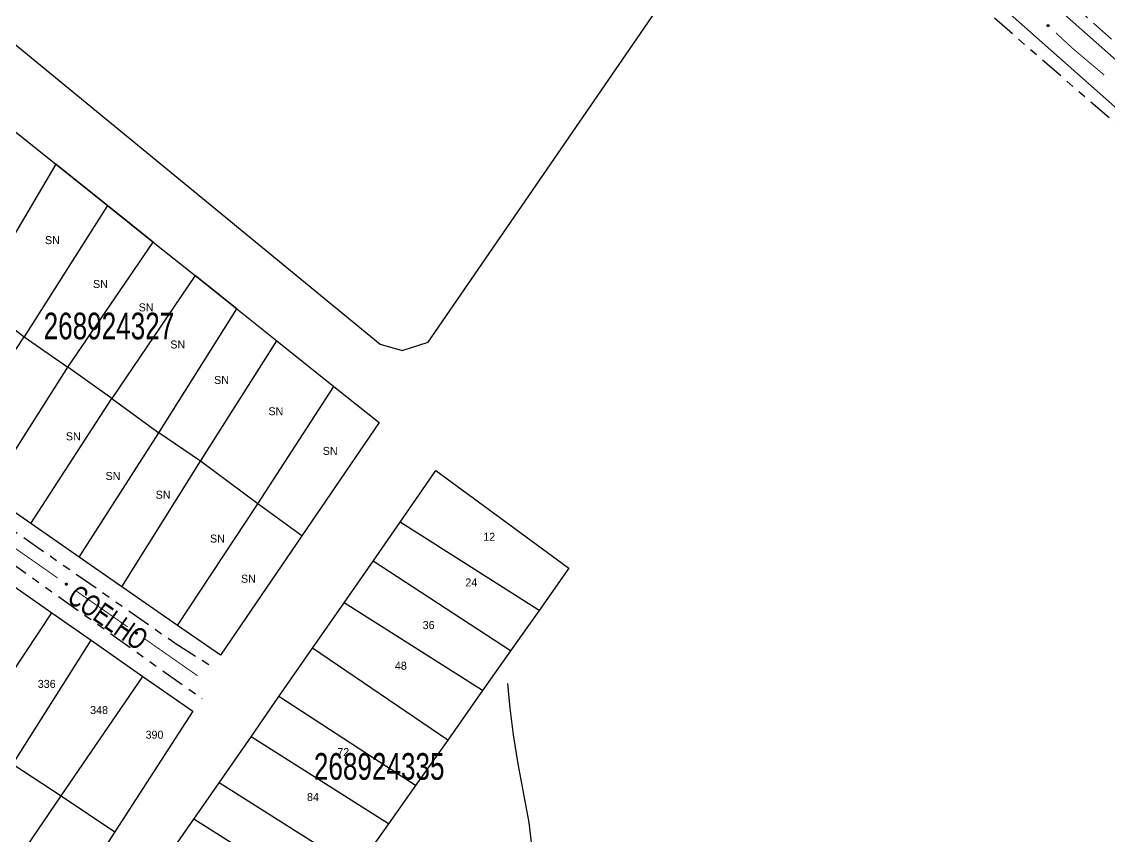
# Model space of a CAD drawing. Extents: x 209193 to 212081, y 4877574 to 4880493.
# Drawn here: x 210607.9 to 210811.7, y 4878220.3 to 4878373 of the extents above; entities that cross this region are included whole.
import ezdxf
from ezdxf.enums import TextEntityAlignment as Align

# ---------------------------------------------------------------- set-up
doc = ezdxf.new("R2010")
doc.units = 0
doc.header["$LTSCALE"] = 1.5
doc.header["$MEASUREMENT"] = 0
doc.linetypes.add('TRACO_13', pattern=[8, 5, -1, 1, -1])
doc.linetypes.add('TRACO_25', pattern=[8, 3, -1, 1, -1, 1, -1])
for name, color, linetype in [('CD_MALHA_LOTES', 7, 'CONTINUOUS'), ('CD_TXT_QUADRA', 255, 'CONTINUOUS'), ('HD-CURSO-INTER', 170, 'CONTINUOUS'), ('RU-QUADRA', 210, 'CONTINUOUS'), ('SV-EIXO-ROD-ESTR', 7, 'CONTINUOUS'), ('SV-EIXO-RUA-N-PAV', 6, 'CONTINUOUS'), ('SV-FX-DOM-EST', 20, 'CONTINUOUS'), ('SV-ROD-ESTADUAIS', 20, 'CONTINUOUS'), ('SV-RUA-NAO-PAV', 7, 'CONTINUOUS'), ('SV-TXT-RUA-N-PAV', 7, 'CONTINUOUS'), ('Th_NmrPort', 1, 'CONTINUOUS')]:
    doc.layers.add(name, color=color, linetype=linetype)
doc.styles.add('ARIAL', font='ARIAL.SHX')

msp = doc.modelspace()

# ---------------------------------------------------------------- linework, layer by layer
at = {"layer": 'CD_MALHA_LOTES', "linetype": 'Continuous', "flags": 128}
for points in [[(210661.949273, 4878474.910821), (210655.312067, 4878480.47104), (210652.376601, 4878480.862436), (210649.441136, 4878478.905459), (210579.087813, 4878396.32103), (210577.913627, 4878393.581262), (210579.870604, 4878390.841494), (210675.077534, 4878312.562414), (210679.187186, 4878311.388228), (210684.079629, 4878312.95381), (210741.516903, 4878396.516727)], [(210605.500169, 4878353.381323), (210614.307128, 4878346.33691)], [(210614.307128, 4878346.33691), (210599.342525, 4878320.977415)], [(210623.99718, 4878338.586139), (210614.307128, 4878346.33691)], [(210623.99718, 4878338.586139), (210608.344619, 4878313.932298)], [(210632.565454, 4878331.732644), (210623.99718, 4878338.586139)], [(210616.563922, 4878308.257065), (210632.565454, 4878331.732644)], [(210632.565454, 4878331.732644), (210640.393863, 4878325.470944)], [(210640.393863, 4878325.470944), (210624.783226, 4878302.386134)], [(210648.222271, 4878319.209243), (210640.393863, 4878325.470944)], [(210599.342525, 4878320.977415), (210608.344619, 4878313.932298)], [(210633.589622, 4878295.92811), (210648.222271, 4878319.209243)], [(210648.222271, 4878319.209243), (210655.692729, 4878313.233857)], [(210592.918472, 4878290.558828), (210608.344619, 4878313.932298)], [(210608.344619, 4878313.932298), (210616.563922, 4878308.257065)], [(210641.41753, 4878290.644272), (210655.692729, 4878313.233857)], [(210655.692729, 4878313.233857), (210666.409022, 4878304.662228)], [(210601.525726, 4878284.572947), (210616.563922, 4878308.257065)], [(210624.783226, 4878302.386134), (210616.563922, 4878308.257065)], [(210652.180904, 4878282.620666), (210666.409022, 4878304.662228)], [(210666.409022, 4878304.662228), (210674.881837, 4878297.885087)], [(210609.593978, 4878278.961912), (210624.783226, 4878302.386134)], [(210624.783226, 4878302.386134), (210633.589622, 4878295.92811)], [(210674.881837, 4878297.885087), (210660.393742, 4878276.629527)], [(210618.677285, 4878272.644962), (210633.589622, 4878295.92811)], [(210641.41753, 4878290.644272), (210633.589622, 4878295.92811)], [(210626.693977, 4878267.069784), (210641.41753, 4878290.644272)], [(210652.180904, 4878282.620666), (210641.41753, 4878290.644272)], [(210678.827792, 4878279.228262), (210685.541602, 4878288.905827)], [(210685.541602, 4878288.905827), (210710.436083, 4878270.554126)], [(210609.593978, 4878278.961912), (210601.525726, 4878284.572947)], [(210637.078922, 4878259.847615), (210652.180904, 4878282.620666)], [(210660.393742, 4878276.629527), (210652.180904, 4878282.620666)], [(210618.677285, 4878272.644962), (210609.593978, 4878278.961912)], [(210673.753546, 4878271.914034), (210678.827792, 4878279.228262)], [(210704.868776, 4878262.656612), (210678.827792, 4878279.228262)], [(210660.393742, 4878276.629527), (210645.135786, 4878254.2445)], [(210626.693977, 4878267.069784), (210618.677285, 4878272.644962)], [(210668.3285, 4878264.094147), (210673.753546, 4878271.914034)], [(210699.513375, 4878255.059696), (210673.753546, 4878271.914034)], [(210602.213968, 4878270.116521), (210613.539307, 4878262.220757)], [(210710.436083, 4878270.554126), (210704.868776, 4878262.656612)], [(210637.078922, 4878259.847615), (210626.693977, 4878267.069784)], [(210662.397102, 4878255.544386), (210668.3285, 4878264.094147)], [(210694.286099, 4878247.644533), (210668.3285, 4878264.094147)], [(210704.868776, 4878262.656612), (210699.513375, 4878255.059696)], [(210598.364955, 4878239.307104), (210613.539307, 4878262.220757)], [(210613.539307, 4878262.220757), (210620.945009, 4878257.053728)], [(210645.135786, 4878254.2445), (210637.078922, 4878259.847615)], [(210606.228297, 4878233.824407), (210620.945009, 4878257.053728)], [(210620.945009, 4878257.053728), (210630.622581, 4878250.287862)], [(210656.114904, 4878246.488964), (210662.397102, 4878255.544386)], [(210687.775722, 4878238.318965), (210662.397102, 4878255.544386)], [(210699.513375, 4878255.059696), (210694.286099, 4878247.644533)], [(210615.318031, 4878227.908866), (210630.622581, 4878250.287862)], [(210630.622581, 4878250.287862), (210639.990167, 4878243.77983)], [(210650.891183, 4878238.959276), (210656.114904, 4878246.488964)], [(210681.715012, 4878229.811792), (210656.114904, 4878246.488964)], [(210694.286099, 4878247.644533), (210687.775722, 4878238.318965)], [(210639.990167, 4878243.77983), (210625.39255, 4878221.143877)], [(210644.885047, 4878230.301784), (210650.891183, 4878238.959276)], [(210676.660209, 4878222.641291), (210650.891183, 4878238.959276)], [(210687.775722, 4878238.318965), (210681.715012, 4878229.811792)], [(210606.228297, 4878233.824407), (210615.318031, 4878227.908866)], [(210640.167676, 4878223.501969), (210644.885047, 4878230.301784)], [(210670.573046, 4878214.040271), (210644.885047, 4878230.301784)], [(210681.715012, 4878229.811792), (210676.660209, 4878222.641291)], [(210596.561436, 4878200.3511), (210615.318031, 4878227.908866)], [(210615.318031, 4878227.908866), (210625.39255, 4878221.143877)], [(210634.190502, 4878214.886223), (210640.167676, 4878223.501969)], [(210665.82128, 4878207.265706), (210640.167676, 4878223.501969)], [(210676.660209, 4878222.641291), (210670.573046, 4878214.040271)], [(210625.39255, 4878221.143877), (210607.238267, 4878192.992743)]]:
    msp.add_lwpolyline(points, dxfattribs=at)
at = {"layer": 'HD-CURSO-INTER', "linetype": 'TRACO_13'}
msp.add_polyline3d([(210703.627181, 4878217.530676, 4.4751), (210703.027363, 4878222.880865, 4.4751), (210702.057549, 4878227.901039, 4.4751), (210700.92777, 4878233.911248, 4.4751), (210700.057965, 4878239.341438, 4.4751), (210699.428136, 4878244.321614, 4.4751), (210699.038288, 4878248.941778, 4.4751)], dxfattribs=at)
at = {"layer": 'RU-QUADRA', "linetype": 'Continuous', "flags": 128}
for points in [[(210661.378695, 4878474.600109), (210655.312067, 4878480.47104), (210652.376601, 4878480.862436), (210649.441136, 4878478.905459), (210579.087813, 4878396.32103), (210577.913627, 4878393.581262), (210579.870604, 4878390.841494), (210675.077534, 4878312.562414), (210679.187186, 4878311.388228), (210684.079629, 4878312.95381), (210741.516903, 4878396.516727), (210742.691089, 4878400.039286), (210740.342717, 4878404.540333)], [(210685.541602, 4878288.905827), (210710.436083, 4878270.554126), (210704.868776, 4878262.656612), (210699.513375, 4878255.059696), (210694.286099, 4878247.644533), (210687.775722, 4878238.318965), (210681.715012, 4878229.811792), (210676.660209, 4878222.641291), (210670.573046, 4878214.040271), (210665.82128, 4878207.265706), (210660.284776, 4878199.411887), (210639.901721, 4878170.497463), (210630.492944, 4878176.571484), (210622.308919, 4878181.854842), (210614.68808, 4878186.774623), (210634.190502, 4878214.886223), (210640.167676, 4878223.501969), (210644.885047, 4878230.301784), (210650.891183, 4878238.959276), (210656.114904, 4878246.488964), (210662.397102, 4878255.544386), (210668.3285, 4878264.094147), (210673.753546, 4878271.914034), (210678.827792, 4878279.228262)]]:
    msp.add_lwpolyline(points, close=True, dxfattribs=at)
for points in [[(210605.500169, 4878353.381323), (210614.307128, 4878346.33691), (210623.99718, 4878338.586139), (210632.565454, 4878331.732644), (210640.393863, 4878325.470944), (210648.222271, 4878319.209243), (210655.692729, 4878313.233857), (210666.409022, 4878304.662228), (210674.881837, 4878297.885087), (210660.393742, 4878276.629527), (210645.135786, 4878254.2445), (210637.078922, 4878259.847615), (210626.693977, 4878267.069784), (210618.677285, 4878272.644962), (210609.593978, 4878278.961912), (210601.525726, 4878284.572947)], [(210602.213968, 4878270.116521), (210613.539307, 4878262.220757), (210620.94686, 4878257.056382), (210630.622581, 4878250.287862), (210639.990167, 4878243.77983), (210625.39255, 4878221.143877), (210607.238267, 4878192.992743)]]:
    msp.add_lwpolyline(points, dxfattribs=at)
at = {"layer": 'SV-EIXO-ROD-ESTR'}
msp.add_lwpolyline([(210800.296049, 4878372.14121), (210800.247202, 4878372.138769), (210800.20472, 4878372.14666), (210800.171183, 4878372.163439), (210800.145414, 4878372.185994), (210800.121649, 4878372.212038), (210800.103482, 4878372.243582), (210800.091075, 4878372.283059), (210800.088282, 4878372.332042), (210800.099226, 4878372.375029), (210800.113917, 4878372.408788), (210800.135889, 4878372.437014), (210800.161576, 4878372.459676), (210800.194966, 4878372.477463), (210800.235095, 4878372.489646), (210800.284417, 4878372.491262), (210800.326012, 4878372.48324), (210800.358024, 4878372.466159), (210800.38626, 4878372.44389), (210800.410203, 4878372.417011), (210800.427857, 4878372.385944), (210800.440051, 4878372.345518), (210800.441001, 4878372.296816), (210800.433474, 4878372.255239), (210800.416847, 4878372.222995), (210800.394297, 4878372.19569), (210800.368465, 4878372.171537), (210800.337517, 4878372.151955), (210800.296049, 4878372.14121)], close=True, dxfattribs=at)
for points in [[(210800.337517, 4878372.151955), (210800.088282, 4878372.332042)], [(210800.296049, 4878372.14121), (210800.091075, 4878372.283059)], [(210800.317393, 4878372.148472), (210800.09354, 4878372.306526)], [(210800.349625, 4878372.165073), (210800.096809, 4878372.35009)], [(210800.368465, 4878372.171537), (210800.099226, 4878372.375029)], [(210800.269387, 4878372.140961), (210800.102979, 4878372.25859)], [(210800.247202, 4878372.138769), (210800.103482, 4878372.243582)], [(210800.377863, 4878372.185392), (210800.108997, 4878372.387214)], [(210800.394297, 4878372.19569), (210800.113917, 4878372.408788)], [(210800.222966, 4878372.143163), (210800.119717, 4878372.2225)], [(210800.20472, 4878372.14666), (210800.121649, 4878372.212038)], [(210800.403965, 4878372.211429), (210800.12797, 4878372.423615)], [(210800.416847, 4878372.222995), (210800.135889, 4878372.437014)], [(210800.423144, 4878372.242045), (210800.151283, 4878372.446655)], [(210800.433474, 4878372.255239), (210800.161576, 4878372.459676)], [(210800.436332, 4878372.278239), (210800.182448, 4878372.466114)], [(210800.441001, 4878372.296816), (210800.194966, 4878372.477463)], [(210800.436673, 4878372.322664), (210800.217607, 4878372.481855)], [(210800.440051, 4878372.345518), (210800.235095, 4878372.489646)], [(210800.428302, 4878372.367742), (210800.265751, 4878372.485508)], [(210800.427857, 4878372.385944), (210800.284417, 4878372.491262)], [(210800.415421, 4878372.403969), (210800.310244, 4878372.483238)], [(210800.410203, 4878372.417011), (210800.326012, 4878372.48324)]]:
    msp.add_lwpolyline(points, dxfattribs=at)
at = {"layer": 'SV-EIXO-ROD-ESTR', "const_width": 0.18}
for points in [[(210804.736311, 4878368.158073), (210801.729761, 4878370.956934)], [(210805.417827, 4878367.582064), (210804.736311, 4878368.158073)], [(210810.764075, 4878363.063477), (210805.417827, 4878367.582064)]]:
    msp.add_lwpolyline(points, dxfattribs=at)
at = {"layer": 'SV-EIXO-RUA-N-PAV', "const_width": 0.18}
for points in [[(210604.810302, 4878275.610756), (210614.643755, 4878268.733023)], [(210617.921572, 4878266.440446), (210627.755025, 4878259.562713)], [(210631.032843, 4878257.270135), (210640.866295, 4878250.392403)]]:
    msp.add_lwpolyline(points, dxfattribs=at)
at = {"layer": 'SV-EIXO-RUA-N-PAV'}
for points in [[(210616.228016, 4878267.75929), (210616.276051, 4878267.76849), (210616.319217, 4878267.766574), (210616.354759, 4878267.754614), (210616.38341, 4878267.735856), (210616.410561, 4878267.713364), (210616.432932, 4878267.684648), (210616.4507, 4878267.647276), (210616.460267, 4878267.599155), (210616.455398, 4878267.555065), (210616.445537, 4878267.519593), (210616.427697, 4878267.48859), (210616.405406, 4878267.462581), (210616.374808, 4878267.44033), (210616.33676, 4878267.422693), (210616.28814, 4878267.414244), (210616.245835, 4878267.416412), (210616.21176, 4878267.428884), (210616.180706, 4878267.447016), (210616.153263, 4878267.470311), (210616.131466, 4878267.498626), (210616.113777, 4878267.536966), (210616.106074, 4878267.585065), (210616.107755, 4878267.627284), (210616.119744, 4878267.661524), (210616.138284, 4878267.691696), (210616.160512, 4878267.719202), (210616.188442, 4878267.742891), (210616.228016, 4878267.75929)], [(210629.339286, 4878258.58898), (210629.387322, 4878258.59818), (210629.430487, 4878258.596264), (210629.466029, 4878258.584304), (210629.494681, 4878258.565545), (210629.521831, 4878258.543053), (210629.544202, 4878258.514337), (210629.561971, 4878258.476966), (210629.571537, 4878258.428845), (210629.566669, 4878258.384755), (210629.556807, 4878258.349282), (210629.538968, 4878258.31828), (210629.516676, 4878258.29227), (210629.486079, 4878258.27002), (210629.448031, 4878258.252382), (210629.39941, 4878258.243934), (210629.357105, 4878258.246102), (210629.323031, 4878258.258573), (210629.291976, 4878258.276705), (210629.264533, 4878258.3), (210629.242736, 4878258.328315), (210629.225047, 4878258.366656), (210629.217344, 4878258.414755), (210629.219025, 4878258.456974), (210629.231014, 4878258.491214), (210629.249554, 4878258.521385), (210629.271782, 4878258.548892), (210629.299712, 4878258.572581), (210629.339286, 4878258.58898)]]:
    msp.add_lwpolyline(points, close=True, dxfattribs=at)
for points in [[(210616.106074, 4878267.585065), (210616.374808, 4878267.44033)], [(210616.107755, 4878267.627284), (210616.405406, 4878267.462581)], [(210616.108119, 4878267.60411), (210616.38563, 4878267.453306)], [(210616.113777, 4878267.536966), (210616.33676, 4878267.422693)], [(210616.113949, 4878267.560068), (210616.352996, 4878267.432837)], [(210616.116153, 4878267.641785), (210616.413791, 4878267.476904)], [(210616.119744, 4878267.661524), (210616.427697, 4878267.48859)], [(210616.128498, 4878267.516589), (210616.305827, 4878267.422534)], [(210616.130895, 4878267.674768), (210616.433679, 4878267.502958)], [(210616.131466, 4878267.498626), (210616.28814, 4878267.414244)], [(210616.138284, 4878267.691696), (210616.445537, 4878267.519593)], [(210616.146285, 4878267.482502), (210616.261449, 4878267.418605)], [(210616.15313, 4878267.704176), (210616.447413, 4878267.541641)], [(210616.153263, 4878267.470311), (210616.245835, 4878267.416412)], [(210616.160512, 4878267.719202), (210616.455398, 4878267.555065)], [(210616.178272, 4878267.72822), (210616.454329, 4878267.580098)], [(210616.188442, 4878267.742891), (210616.460267, 4878267.599155)], [(210616.207887, 4878267.749135), (210616.451518, 4878267.623694)], [(210616.228016, 4878267.75929), (210616.4507, 4878267.647276)], [(210616.254385, 4878267.763238), (210616.435514, 4878267.669855)], [(210616.276051, 4878267.76849), (210616.432932, 4878267.684648)], [(210616.300662, 4878267.767504), (210616.413927, 4878267.703271)], [(210616.319217, 4878267.766574), (210616.410561, 4878267.713364)], [(210629.242166, 4878258.504457), (210629.544949, 4878258.332648)], [(210629.249554, 4878258.521385), (210629.556807, 4878258.349282)], [(210629.2644, 4878258.533865), (210629.558684, 4878258.371331)], [(210629.271782, 4878258.548892), (210629.566669, 4878258.384755)], [(210629.289542, 4878258.557909), (210629.565599, 4878258.409788)], [(210629.299712, 4878258.572581), (210629.571537, 4878258.428845)], [(210629.319157, 4878258.578825), (210629.562788, 4878258.453384)], [(210629.339286, 4878258.58898), (210629.561971, 4878258.476966)], [(210629.365655, 4878258.592928), (210629.546785, 4878258.499545)], [(210629.387322, 4878258.59818), (210629.544202, 4878258.514337)], [(210629.411933, 4878258.597194), (210629.525197, 4878258.532961)], [(210629.430487, 4878258.596264), (210629.521831, 4878258.543053)], [(210629.217344, 4878258.414755), (210629.486079, 4878258.27002)], [(210629.219025, 4878258.456974), (210629.516676, 4878258.29227)], [(210629.219389, 4878258.433799), (210629.4969, 4878258.282996)], [(210629.225047, 4878258.366656), (210629.448031, 4878258.252382)], [(210629.225219, 4878258.389758), (210629.464267, 4878258.262527)], [(210629.227423, 4878258.471474), (210629.525061, 4878258.306594)], [(210629.231014, 4878258.491214), (210629.538968, 4878258.31828)], [(210629.239768, 4878258.346279), (210629.417097, 4878258.252224)], [(210629.242736, 4878258.328315), (210629.39941, 4878258.243934)], [(210629.257555, 4878258.312191), (210629.372719, 4878258.248294)], [(210629.264533, 4878258.3), (210629.357105, 4878258.246102)]]:
    msp.add_lwpolyline(points, dxfattribs=at)
at = {"layer": 'SV-FX-DOM-EST', "linetype": 'TRACO_25'}
for points in [[(211028.486086, 4878080.897306, 12.355202), (211009.982548, 4878124.599964, 12.355202), (210996.174033, 4878156.711011, 12.345365), (210980.245565, 4878187.651998, 12.709364), (210958.477345, 4878219.292959, 12.72904), (210919.290053, 4878259.454079, 13.083201), (210898.774286, 4878277.738776, 13.083201), (210895.564754, 4878280.599274, 13.083201), (210829.78, 4878339.23, 13.417687), (210780.89, 4878381.82, 13.604163), (210766.976178, 4878394.201269, 13.604163), (210730.23, 4878426.9, 14.016139), (210717.152215, 4878438.406456, 14.016139), (210622.7, 4878521.51, 15.230939), (210531.783322, 4878602.204012, 12.991482)], [(210986.394458, 4878200.307008, 12.768391), (210966.147285, 4878227.323318, 12.994661), (210926.480034, 4878268.264462, 13.338985), (210838.96, 4878345.76, 13.398012), (210789.75, 4878389.86, 13.741488), (210784.419072, 4878394.606674, 13.963322), (210740.54279, 4878433.674251, 13.963322)]]:
    msp.add_polyline3d(points, dxfattribs=at)
at = {"layer": 'SV-ROD-ESTADUAIS', "linetype": 'Continuous'}
for points in [[(210977.638178, 4878207.088424, 12.807742), (210964.657284, 4878225.343233, 13.220931), (210924.500065, 4878266.714388, 13.161904), (210836.82, 4878344.79, 13.678107), (210788.21, 4878387.86, 13.963322), (210780.689546, 4878394.519993, 14.090083), (210733.41, 4878436.39, 14.090083), (210628.37, 4878529.46, 15.505589), (210529.57, 4878617.02, 13.297822), (210513.753954, 4878631.009833, 13.297822), (210510.470445, 4878633.768298, 13.297822), (210460.57, 4878678.06, 12.273165), (210434.292421, 4878701.335698, 12.230911)], [(211100.78998, 4877916.427847, 6.826342), (211088.952449, 4877944.445363, 6.826342), (211087.115851, 4877948.547669, 6.826342), (211045.498875, 4878046.957449, 11.804284), (211012.342478, 4878125.340011, 12.650337), (210998.064006, 4878158.281085, 12.620824), (210982.125531, 4878188.942061, 12.679851), (210959.547372, 4878221.593052, 13.004499), (210920.21008, 4878261.574164, 13.171742), (210831.69, 4878340.34, 13.678107), (210783.44, 4878383.16, 13.847123), (210770.842606, 4878394.291132, 13.847123), (210730.86, 4878429.62, 14.1429), (210623.98, 4878524.27, 15.421082), (210525.6, 4878611.44, 13.128807), (210509.12559, 4878625.984271, 13.128807), (210506.147781, 4878628.586299, 13.128807), (210456.95, 4878672.3, 12.104149), (210434.29214, 4878692.384671, 12.104149)]]:
    msp.add_polyline3d(points, dxfattribs=at)
at = {"layer": 'SV-RUA-NAO-PAV', "linetype": 'TRACO_25'}
for points in [[(210434.285822, 4878491.040596, 7.973828), (210398.773922, 4878448.816474, 7.973828), (210397.906753, 4878445.687126, 7.973828), (210398.472298, 4878443.236431, 7.973828), (210435.251568, 4878411.848689, 7.973828), (210479.816506, 4878372.260547, 7.973828), (210517.670311, 4878339.911378, 7.973828), (210549.265419, 4878317.5158, 7.973828), (210636.660957, 4878256.512357, 7.973828), (210644.12615, 4878251.76178, 7.973828)], [(210296.456306, 4878330.061223, 5.114559), (210303.223572, 4878337.665138, 5.51791), (210318.66, 4878355.01, 4.614642), (210342.78, 4878382.3, 5.544228), (210344.48598, 4878384.381816, 5.544228), (210372.92, 4878419.08, 6.315362), (210390.554495, 4878439.271085, 6.315362), (210392.307858, 4878440.088231, 7.973828), (210414.854248, 4878422.028498, 7.973828), (210451.953994, 4878389.340002, 7.973828), (210486.112905, 4878359.403826, 7.973828), (210506.774146, 4878341.532607, 7.973828), (210517.78342, 4878332.031453, 7.973828), (210535.730044, 4878320.117307, 7.973828), (210605.028146, 4878272.234506, 7.973828), (210641.750861, 4878246.068628, 7.973828)]]:
    msp.add_polyline3d(points, dxfattribs=at)

# ---------------------------------------------------------------- texts
at = {"layer": 'CD_TXT_QUADRA', "style": 'ARIAL', "width": 0.7}
for s, p in [('268924327', (210612.022205, 4878313.485865)), ('268924335', (210662.672491, 4878230.893957))]:
    msp.add_text(s, height=5, dxfattribs=at).set_placement(p)
at = {"layer": 'SV-TXT-RUA-N-PAV', "style": 'ARIAL', "width": 0.7}
msp.add_text('COELHO', height=4, rotation=325, dxfattribs=at).set_placement((210616.167429, 4878264.441657))
at = {"layer": 'Th_NmrPort', "color": 1}
for s, p in [('SN', (210612.272663, 4878332.090783)), ('SN', (210621.274757, 4878323.871479)), ('SN', (210629.824274, 4878319.478754)), ('SN', (210635.756387, 4878312.521013)), ('SN', (210643.97569, 4878305.867291)), ('SN', (210654.151971, 4878299.99636)), ('SN', (210616.186617, 4878295.299615)), ('SN', (210664.328251, 4878292.559847)), ('SN', (210623.62313, 4878287.863103)), ('SN', (210633.016619, 4878284.340544)), ('SN', (210643.1929, 4878276.121241)), ('12', (210694.408768, 4878276.458496)), ('SN', (210649.002649, 4878268.597352)), ('24', (210691.059626, 4878267.899575)), ('36', (210683.058895, 4878259.898845)), ('48', (210677.849117, 4878252.270242)), ('336', (210610.923592, 4878248.870346)), ('348', (210620.734734, 4878243.964775)), ('390', (210631.123001, 4878239.347767)), ('72', (210667.057435, 4878236.082717)), ('84', (210661.379925, 4878227.653335))]:
    msp.add_text(s, height=1.5, dxfattribs=at).set_placement(p, align=Align.MIDDLE_LEFT)

doc.saveas('drawing.dxf')
